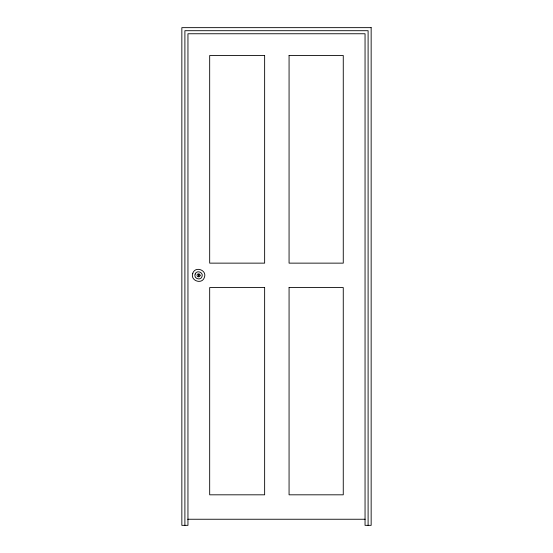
<?xml version="1.0" encoding="UTF-8"?>
<svg xmlns="http://www.w3.org/2000/svg" width="553" height="553" viewBox="0 0 553 553"><rect width="100%" height="100%" fill="white"/><g stroke="black" fill="none" stroke-linecap="round" stroke-linejoin="round"><path stroke-width="0.83" d="M289.067 55.514L343.268 55.514L343.268 263.138L289.067 263.138L289.074 55.514M289.067 287.567L343.268 287.567L343.261 494.817L289.067 494.817L289.074 287.567M187.737 519.246L365.132 519.246M368.104 525.35L368.104 30.705L184.896 30.705L184.896 525.35M192.81 273.23C189.803 280.544 201.914 285.002 204.361 277.482C207.375 270.168 195.264 265.71 192.81 273.23M195.14 274.094C193.35 278.436 200.545 281.083 202.004 276.618C203.794 272.27 196.598 269.622 195.14 274.094M371.153 27.65L181.847 27.65L181.847 525.35L187.951 525.35L187.951 33.754L365.049 33.754L365.049 525.35L371.153 525.35L371.153 27.65M264.645 55.514L209.677 55.514L209.684 263.138L264.645 263.138L264.638 55.514M198.824 274.592L198.43 274.592L198.444 276.12L198.824 276.12L198.817 274.592M264.645 287.567L209.677 287.567L209.684 494.817L264.645 494.817L264.638 287.567M200.082 275.491L200.068 275.097A1.528 1.528 0 0 0 197.691 274.101A1.528 1.528 0 0 0 197.794 276.673A1.528 1.528 0 0 0 200.082 275.491"/></g></svg>
